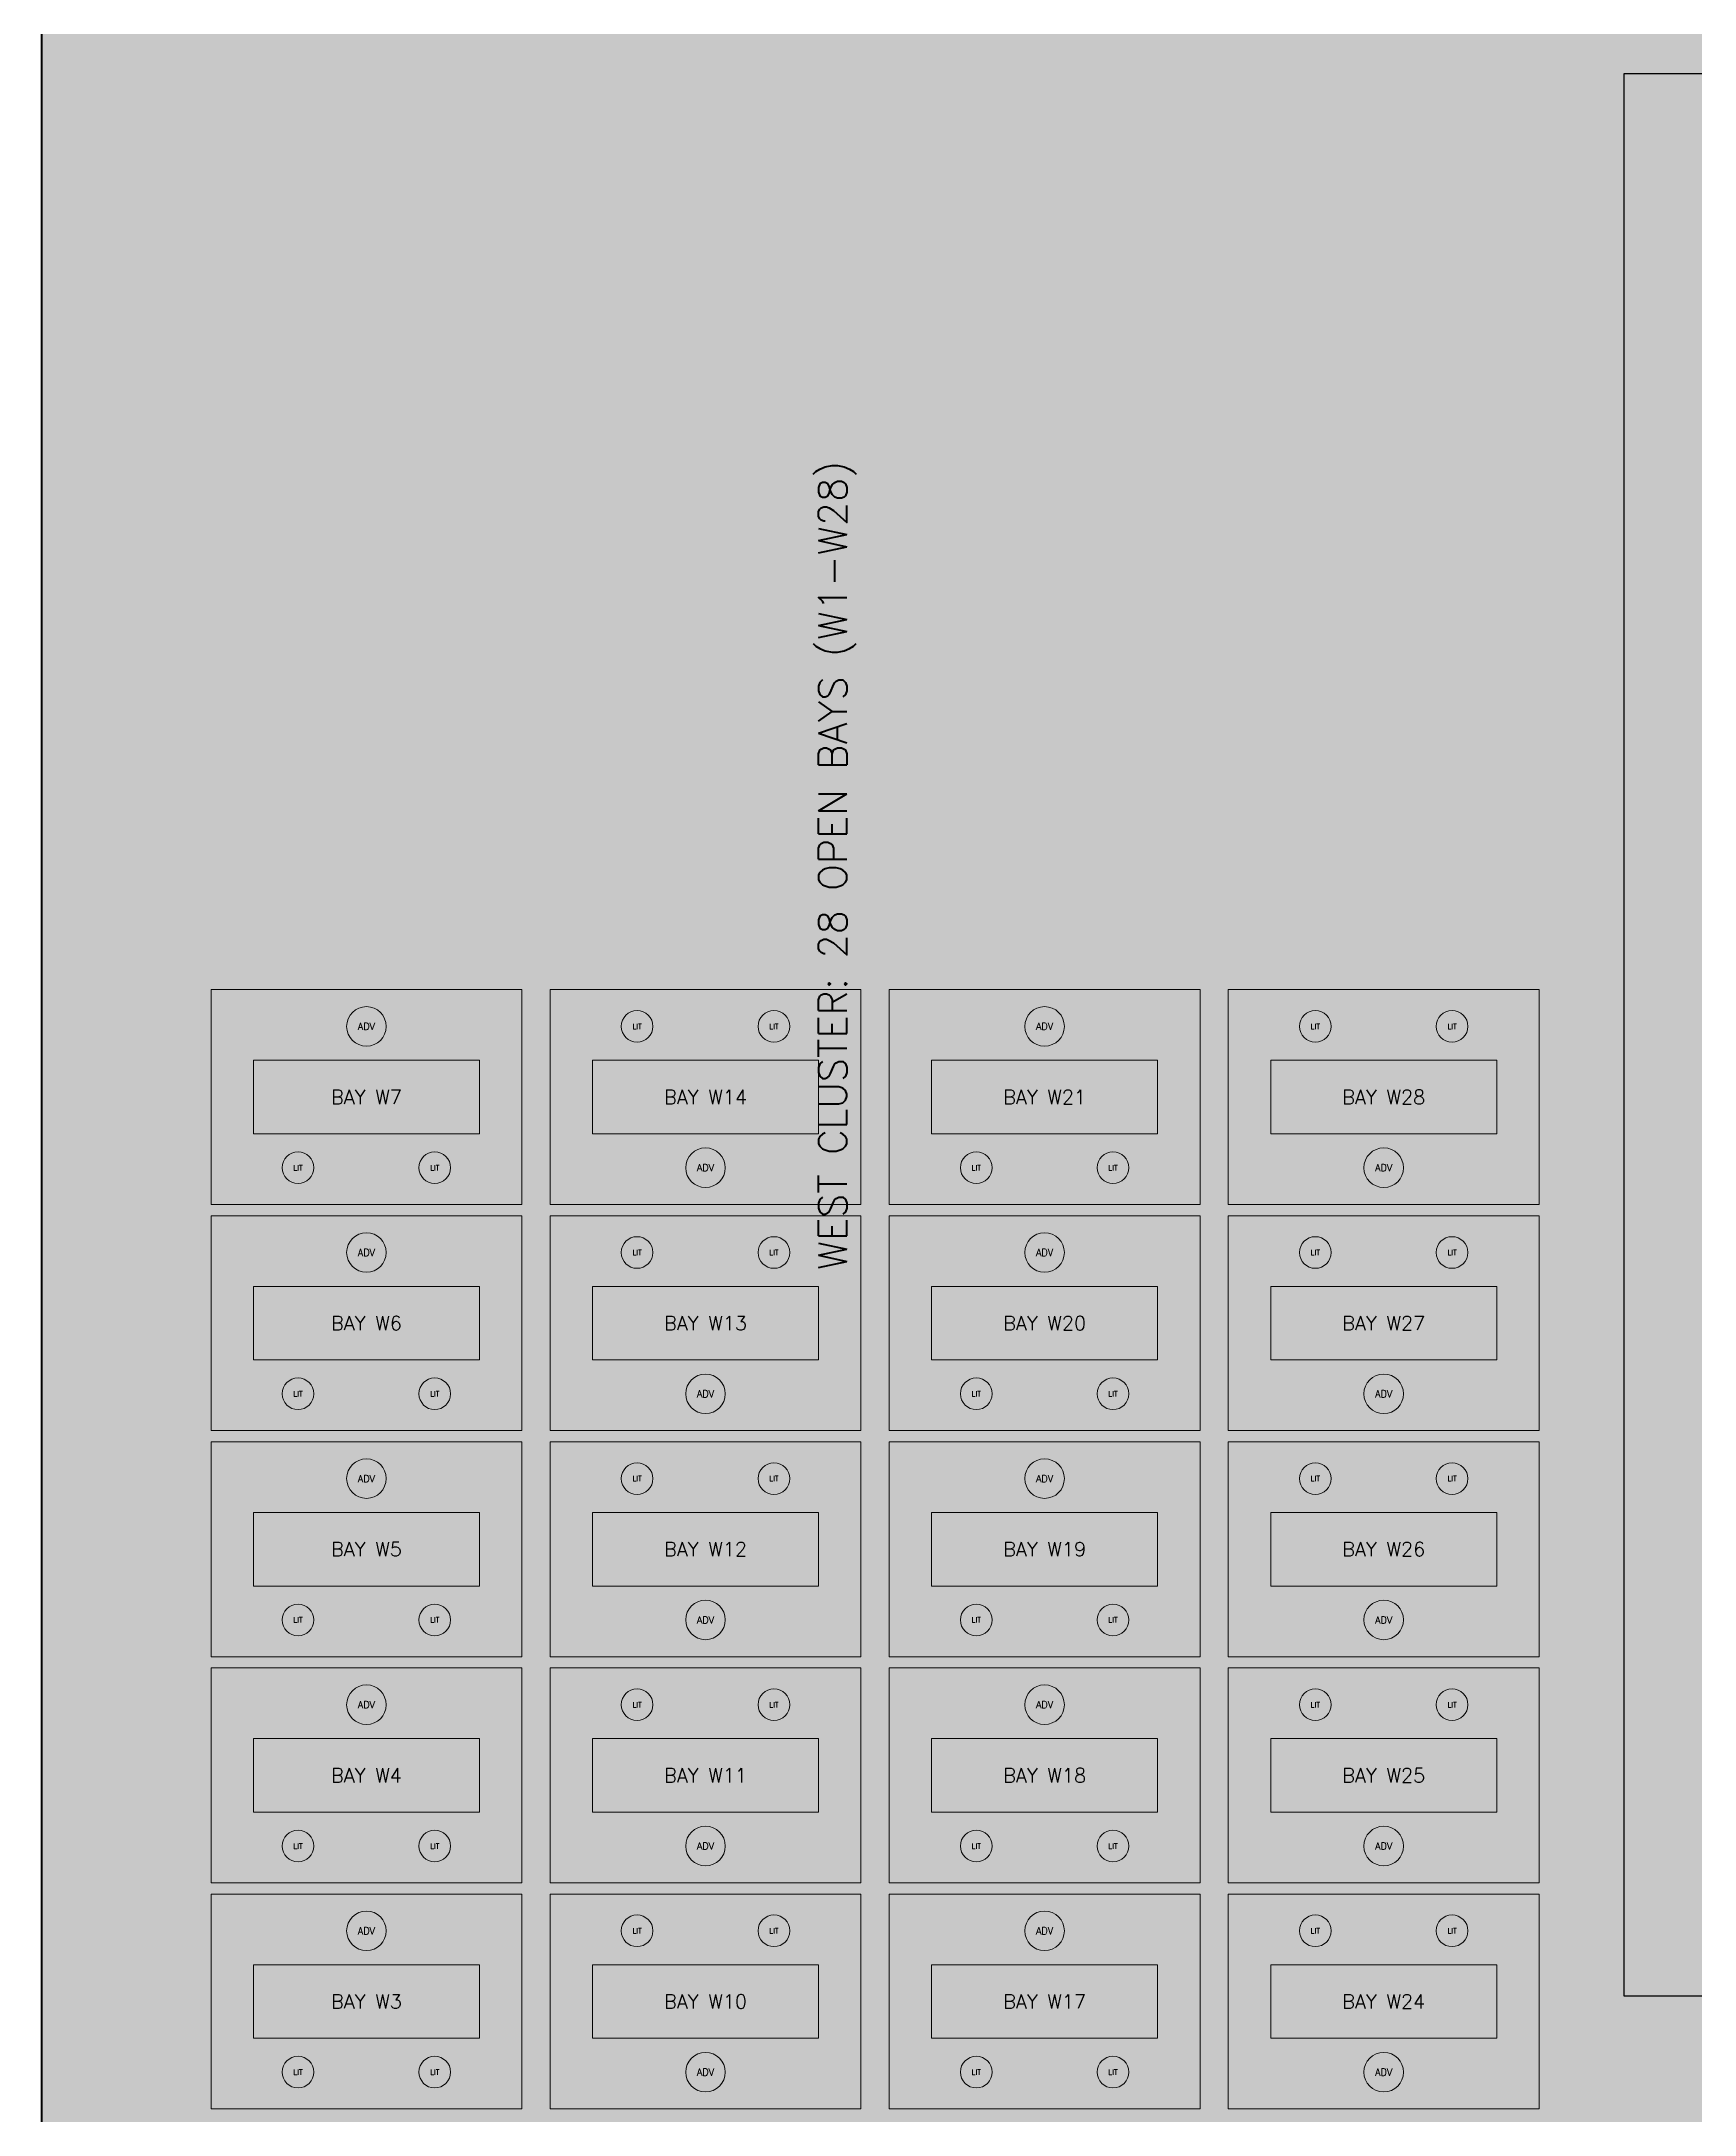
# Model space of a CAD drawing. Header units: inches. Extents: x 0 to 1800, y 0 to 1191.
# Drawn here: x 336 to 687, y 346.8 to 786.9 of the extents above; entities that cross this region are included whole.
import ezdxf
from ezdxf.enums import TextEntityAlignment as Align

# ---------------------------------------------------------------- set-up
doc = ezdxf.new("R2010")
doc.units = ezdxf.units.IN
doc.header["$MEASUREMENT"] = 0
for name, color, linetype in [('A-BAY', 3, 'Continuous'), ('A-FURN', 1, 'Continuous'), ('A-HATCH', 8, 'Continuous'), ('A-JALI', 6, 'Continuous'), ('A-TEXT-TTL', 7, 'Continuous'), ('A-WALL', 7, 'Continuous')]:
    doc.layers.add(name, color=color, linetype=linetype)
doc.styles.add('SIMPLEX', font='simplex.shx')

msp = doc.modelspace()

# ---------------------------------------------------------------- hatches: boundary and pattern name
at = {"layer": 'A-HATCH'}
h = msp.add_hatch(dxfattribs=at)
h.set_pattern_fill('ANSI31')
h.paths.add_polyline_path([(336, 132), (1416, 132), (1416, 1020), (336, 1020)])
h = msp.add_hatch(dxfattribs=at)
h.set_pattern_fill('SOLID')
h.paths.add_polyline_path([(345, 141), (1407, 141), (1407, 1011), (345, 1011)])

# ---------------------------------------------------------------- linework, layer by layer
at = {"layer": 'A-BAY', "lineweight": 15}
for p, q in [((438, 540), (438, 585.6)), ((510, 540), (510, 585.6)), ((582, 540), (582, 585.6)), ((654, 540), (654, 585.6)), ((372, 540), (438, 540)), ((438, 492), (438, 537.6)), ((444, 540), (510, 540)), ((510, 492), (510, 537.6)), ((516, 540), (582, 540)), ((582, 492), (582, 537.6)), ((588, 540), (654, 540)), ((654, 492), (654, 537.6)), ((372, 492), (438, 492)), ((438, 444), (438, 489.6)), ((444, 492), (510, 492)), ((510, 444), (510, 489.6)), ((516, 492), (582, 492)), ((582, 444), (582, 489.6)), ((588, 492), (654, 492)), ((654, 444), (654, 489.6)), ((372, 444), (438, 444)), ((438, 396), (438, 441.6)), ((444, 444), (510, 444)), ((510, 396), (510, 441.6)), ((516, 444), (582, 444)), ((582, 396), (582, 441.6)), ((588, 444), (654, 444)), ((654, 396), (654, 441.6)), ((372, 396), (438, 396)), ((438, 348), (438, 393.6)), ((444, 396), (510, 396)), ((510, 348), (510, 393.6)), ((516, 396), (582, 396)), ((582, 348), (582, 393.6)), ((588, 396), (654, 396)), ((654, 348), (654, 393.6)), ((372, 348), (438, 348)), ((444, 348), (510, 348)), ((516, 348), (582, 348)), ((588, 348), (654, 348))]:
    msp.add_line(p, q, dxfattribs=at)
at = {"layer": 'A-FURN', "lineweight": 20}
for p, q in [((429, 570.6), (381, 570.6)), ((381, 570.6), (381, 555)), ((429, 555), (429, 570.6)), ((501, 570.6), (453, 570.6)), ((453, 570.6), (453, 555)), ((501, 555), (501, 570.6)), ((573, 570.6), (525, 570.6)), ((525, 570.6), (525, 555)), ((573, 555), (573, 570.6)), ((645, 570.6), (597, 570.6)), ((597, 570.6), (597, 555)), ((645, 555), (645, 570.6)), ((381, 555), (429, 555)), ((453, 555), (501, 555)), ((525, 555), (573, 555)), ((597, 555), (645, 555)), ((429, 522.6), (381, 522.6)), ((381, 522.6), (381, 507)), ((429, 507), (429, 522.6)), ((501, 522.6), (453, 522.6)), ((453, 522.6), (453, 507)), ((501, 507), (501, 522.6)), ((573, 522.6), (525, 522.6)), ((525, 522.6), (525, 507)), ((573, 507), (573, 522.6)), ((645, 522.6), (597, 522.6)), ((597, 522.6), (597, 507)), ((645, 507), (645, 522.6)), ((381, 507), (429, 507)), ((453, 507), (501, 507)), ((525, 507), (573, 507)), ((597, 507), (645, 507)), ((429, 474.6), (381, 474.6)), ((381, 474.6), (381, 459)), ((429, 459), (429, 474.6)), ((501, 474.6), (453, 474.6)), ((453, 474.6), (453, 459)), ((501, 459), (501, 474.6)), ((573, 474.6), (525, 474.6)), ((525, 474.6), (525, 459)), ((573, 459), (573, 474.6)), ((645, 474.6), (597, 474.6)), ((597, 474.6), (597, 459)), ((645, 459), (645, 474.6)), ((381, 459), (429, 459)), ((453, 459), (501, 459)), ((525, 459), (573, 459)), ((597, 459), (645, 459)), ((429, 426.6), (381, 426.6)), ((381, 426.6), (381, 411)), ((429, 411), (429, 426.6)), ((501, 426.6), (453, 426.6)), ((453, 426.6), (453, 411)), ((501, 411), (501, 426.6)), ((573, 426.6), (525, 426.6)), ((525, 426.6), (525, 411)), ((573, 411), (573, 426.6)), ((645, 426.6), (597, 426.6)), ((597, 426.6), (597, 411)), ((645, 411), (645, 426.6)), ((381, 411), (429, 411)), ((453, 411), (501, 411)), ((525, 411), (573, 411)), ((597, 411), (645, 411)), ((429, 378.6), (381, 378.6)), ((381, 378.6), (381, 363)), ((429, 363), (429, 378.6)), ((501, 378.6), (453, 378.6)), ((453, 378.6), (453, 363)), ((501, 363), (501, 378.6)), ((573, 378.6), (525, 378.6)), ((525, 378.6), (525, 363)), ((573, 363), (573, 378.6)), ((645, 378.6), (597, 378.6)), ((597, 378.6), (597, 363)), ((645, 363), (645, 378.6)), ((381, 363), (429, 363)), ((453, 363), (501, 363)), ((525, 363), (573, 363)), ((597, 363), (645, 363))]:
    msp.add_line(p, q, dxfattribs=at)
at = {"layer": 'A-FURN', "lineweight": 18}
for centre in [(405, 577.8), (549, 577.8), (477, 547.8), (621, 547.8), (405, 529.8), (549, 529.8), (477, 499.8), (621, 499.8), (405, 481.8), (549, 481.8), (477, 451.8), (621, 451.8), (405, 433.8), (549, 433.8), (477, 403.8), (621, 403.8), (405, 385.8), (549, 385.8), (477, 355.8), (621, 355.8)]:
    msp.add_circle(centre, 4.2, dxfattribs=at)
at = {"layer": 'A-FURN', "lineweight": 15}
for centre in [(462.48, 577.8), (491.52, 577.8), (606.48, 577.8), (635.52, 577.8), (390.48, 547.8), (419.52, 547.8), (534.48, 547.8), (563.52, 547.8), (462.48, 529.8), (491.52, 529.8), (606.48, 529.8), (635.52, 529.8), (390.48, 499.8), (419.52, 499.8), (534.48, 499.8), (563.52, 499.8), (462.48, 481.8), (491.52, 481.8), (606.48, 481.8), (635.52, 481.8), (390.48, 451.8), (419.52, 451.8), (534.48, 451.8), (563.52, 451.8), (462.48, 433.8), (491.52, 433.8), (606.48, 433.8), (635.52, 433.8), (390.48, 403.8), (419.52, 403.8), (534.48, 403.8), (563.52, 403.8), (462.48, 385.8), (491.52, 385.8), (606.48, 385.8), (635.52, 385.8), (390.48, 355.8), (419.52, 355.8), (534.48, 355.8), (563.52, 355.8)]:
    msp.add_circle(centre, 3.36, dxfattribs=at)
at = {"layer": 'A-JALI', "lineweight": 20}
for p, q in [((372, 585.6), (438, 585.6)), ((372, 540), (372, 585.6)), ((444, 585.6), (510, 585.6)), ((444, 540), (444, 585.6)), ((516, 585.6), (582, 585.6)), ((516, 540), (516, 585.6)), ((588, 585.6), (654, 585.6)), ((588, 540), (588, 585.6)), ((372, 537.6), (438, 537.6)), ((372, 492), (372, 537.6)), ((444, 537.6), (510, 537.6)), ((444, 492), (444, 537.6)), ((516, 537.6), (582, 537.6)), ((516, 492), (516, 537.6)), ((588, 537.6), (654, 537.6)), ((588, 492), (588, 537.6)), ((372, 489.6), (438, 489.6)), ((372, 444), (372, 489.6)), ((444, 489.6), (510, 489.6)), ((444, 444), (444, 489.6)), ((516, 489.6), (582, 489.6)), ((516, 444), (516, 489.6)), ((588, 489.6), (654, 489.6)), ((588, 444), (588, 489.6)), ((372, 441.6), (438, 441.6)), ((372, 396), (372, 441.6)), ((444, 441.6), (510, 441.6)), ((444, 396), (444, 441.6)), ((516, 441.6), (582, 441.6)), ((516, 396), (516, 441.6)), ((588, 441.6), (654, 441.6)), ((588, 396), (588, 441.6)), ((372, 393.6), (438, 393.6)), ((372, 348), (372, 393.6)), ((444, 393.6), (510, 393.6)), ((444, 348), (444, 393.6)), ((516, 393.6), (582, 393.6)), ((516, 348), (516, 393.6)), ((588, 393.6), (654, 393.6)), ((588, 348), (588, 393.6))]:
    msp.add_line(p, q, dxfattribs=at)
at = {"layer": 'A-WALL', "lineweight": 50}
msp.add_line((336, 1020), (336, 132), dxfattribs=at)
at = {"layer": 'A-WALL', "lineweight": 25}
for p, q in [((1080, 780), (672, 780)), ((672, 780), (672, 372)), ((672, 372), (1080, 372))]:
    msp.add_line(p, q, dxfattribs=at)

# ---------------------------------------------------------------- texts
at = {"layer": 'A-BAY', "style": 'SIMPLEX'}
for s, p in [('BAY W7', (405, 562.8)), ('BAY W14', (477, 562.8)), ('BAY W21', (549, 562.8)), ('BAY W28', (621, 562.8)), ('BAY W6', (405, 514.8)), ('BAY W13', (477, 514.8)), ('BAY W20', (549, 514.8)), ('BAY W27', (621, 514.8)), ('BAY W5', (405, 466.8)), ('BAY W12', (477, 466.8)), ('BAY W19', (549, 466.8)), ('BAY W26', (621, 466.8)), ('BAY W4', (405, 418.8)), ('BAY W11', (477, 418.8)), ('BAY W18', (549, 418.8)), ('BAY W25', (621, 418.8)), ('BAY W3', (405, 370.8)), ('BAY W10', (477, 370.8)), ('BAY W17', (549, 370.8)), ('BAY W24', (621, 370.8))]:
    msp.add_text(s, height=3, dxfattribs=at).set_placement(p, align=Align.MIDDLE_CENTER)
at = {"layer": 'A-FURN', "style": 'SIMPLEX'}
for s, height, p in [('ADV', 1.5, (405, 577.8)), ('LIT', 1.125, (462.48, 577.8)), ('LIT', 1.125, (491.52, 577.8)), ('ADV', 1.5, (549, 577.8)), ('LIT', 1.125, (606.48, 577.8)), ('LIT', 1.125, (635.52, 577.8)), ('LIT', 1.125, (390.48, 547.8)), ('LIT', 1.125, (419.52, 547.8)), ('ADV', 1.5, (477, 547.8)), ('LIT', 1.125, (534.48, 547.8)), ('LIT', 1.125, (563.52, 547.8)), ('ADV', 1.5, (621, 547.8)), ('ADV', 1.5, (405, 529.8)), ('LIT', 1.125, (462.48, 529.8)), ('LIT', 1.125, (491.52, 529.8)), ('ADV', 1.5, (549, 529.8)), ('LIT', 1.125, (606.48, 529.8)), ('LIT', 1.125, (635.52, 529.8)), ('LIT', 1.125, (390.48, 499.8)), ('LIT', 1.125, (419.52, 499.8)), ('ADV', 1.5, (477, 499.8)), ('LIT', 1.125, (534.48, 499.8)), ('LIT', 1.125, (563.52, 499.8)), ('ADV', 1.5, (621, 499.8)), ('ADV', 1.5, (405, 481.8)), ('LIT', 1.125, (462.48, 481.8)), ('LIT', 1.125, (491.52, 481.8)), ('ADV', 1.5, (549, 481.8)), ('LIT', 1.125, (606.48, 481.8)), ('LIT', 1.125, (635.52, 481.8)), ('LIT', 1.125, (390.48, 451.8)), ('LIT', 1.125, (419.52, 451.8)), ('ADV', 1.5, (477, 451.8)), ('LIT', 1.125, (534.48, 451.8)), ('LIT', 1.125, (563.52, 451.8)), ('ADV', 1.5, (621, 451.8)), ('ADV', 1.5, (405, 433.8)), ('LIT', 1.125, (462.48, 433.8)), ('LIT', 1.125, (491.52, 433.8)), ('ADV', 1.5, (549, 433.8)), ('LIT', 1.125, (606.48, 433.8)), ('LIT', 1.125, (635.52, 433.8)), ('LIT', 1.125, (390.48, 403.8)), ('LIT', 1.125, (419.52, 403.8)), ('ADV', 1.5, (477, 403.8)), ('LIT', 1.125, (534.48, 403.8)), ('LIT', 1.125, (563.52, 403.8)), ('ADV', 1.5, (621, 403.8)), ('ADV', 1.5, (405, 385.8)), ('LIT', 1.125, (462.48, 385.8)), ('LIT', 1.125, (491.52, 385.8)), ('ADV', 1.5, (549, 385.8)), ('LIT', 1.125, (606.48, 385.8)), ('LIT', 1.125, (635.52, 385.8)), ('ADV', 1.5, (477, 355.8)), ('ADV', 1.5, (621, 355.8)), ('LIT', 1.125, (390.48, 355.8)), ('LIT', 1.125, (419.52, 355.8)), ('LIT', 1.125, (534.48, 355.8)), ('LIT', 1.125, (563.52, 355.8))]:
    msp.add_text(s, height=height, dxfattribs=at).set_placement(p, align=Align.MIDDLE_CENTER)
at = {"layer": 'A-TEXT-TTL', "style": 'SIMPLEX'}
msp.add_text('WEST CLUSTER: 28 OPEN BAYS (W1-W28)', height=6, rotation=90, dxfattribs=at).set_placement((504, 612), align=Align.MIDDLE_CENTER)

doc.saveas('drawing.dxf')
